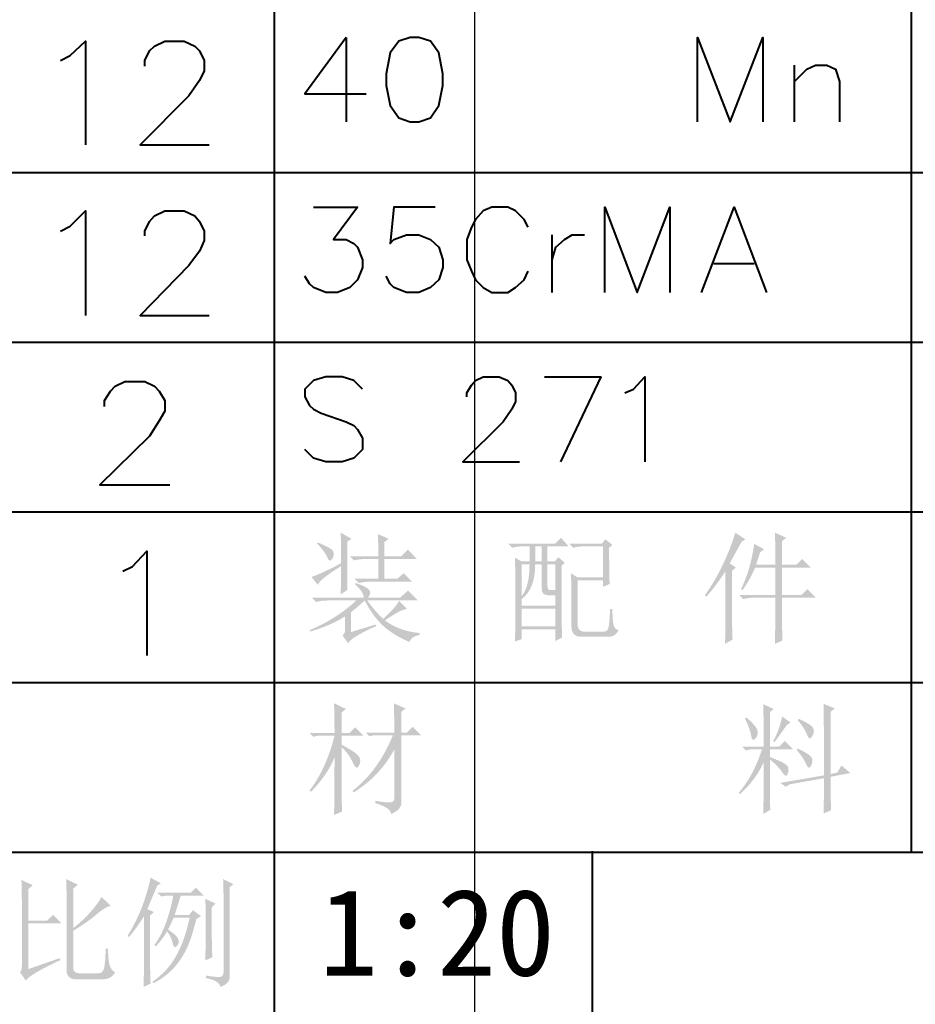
# Model space of a CAD drawing. Header units: millimetres. Extents: x 0 to 841, y 0 to 1189.
# Drawn here: x 736.78 to 776.36, y 43.46 to 86.96 of the extents above; entities that cross this region are included whole.
import ezdxf

# ---------------------------------------------------------------- set-up
doc = ezdxf.new("R2010")
doc.units = ezdxf.units.MM
doc.layers.add('C00-00-00', color=7, linetype='Continuous')
doc.layers.add('CBF-BF-BF', color=7, linetype='Continuous', true_color=0xbfbfbf)

msp = doc.modelspace()

# ---------------------------------------------------------------- hatches: boundary and pattern name
at = {"layer": 'C00-00-00'}
h = msp.add_hatch(color=256, dxfattribs=at)
edge = h.paths.add_edge_path(flags=0)
edge.add_spline(control_points=[(749.966963, 63.860411), (750.341238, 63.707724), (750.559519, 63.586457), (750.622358, 63.496058), (750.684645, 63.405658), (750.677479, 63.291557), (750.601411, 63.152651), (750.525344, 63.013744), (750.452583, 63.028076), (750.38313, 63.194543), (750.313677, 63.36101), (750.16099, 63.568818), (749.925621, 63.818519), (749.925621, 63.818519), (749.966963, 63.860411), (749.966963, 63.860411)], knot_values=[0, 0, 0, 0, 1, 1, 1, 2, 2, 2, 3, 3, 3, 4, 4, 4, 5, 5, 5, 5], degree=3, periodic=1)
edge = h.paths.add_edge_path(flags=0)
edge.add_spline(control_points=[(751.257358, 63.901752), (751.257358, 63.901752), (751.257358, 61.758627), (751.257358, 61.758627), (751.257358, 61.758627), (750.965765, 61.571214), (750.965765, 61.571214), (750.979545, 61.917928), (750.986711, 62.334096), (750.986711, 62.819717), (750.695118, 62.639469), (750.455891, 62.476309), (750.268477, 62.330789), (750.081064, 62.185268), (749.980743, 62.070615), (749.966963, 61.987381), (749.966963, 61.987381), (749.675921, 62.341262), (749.675921, 62.341262), (749.91129, 62.410715), (750.348404, 62.611908), (750.986711, 62.944842), (750.986711, 63.652052), (750.979545, 64.102946), (750.965765, 64.297525), (750.965765, 64.297525), (751.444219, 64.026878), (751.444219, 64.026878), (751.444219, 64.026878), (751.257358, 63.901752), (751.257358, 63.901752)], knot_values=[0, 0, 0, 0, 1, 1, 1, 2, 2, 2, 3, 3, 3, 4, 4, 4, 5, 5, 5, 6, 6, 6, 7, 7, 7, 8, 8, 8, 9, 9, 9, 10, 10, 10, 10], degree=3, periodic=1)
edge = h.paths.add_edge_path(flags=0)
edge.add_spline(control_points=[(751.360986, 63.25683), (751.360986, 63.25683), (752.630435, 63.25683), (752.630435, 63.25683), (752.630435, 63.728671), (752.623269, 64.054439), (752.609489, 64.234686), (752.609489, 64.234686), (753.088495, 64.026878), (753.088495, 64.026878), (753.088495, 64.026878), (752.901081, 63.881357), (752.901081, 63.881357), (752.901081, 63.881357), (752.901081, 63.25683), (752.901081, 63.25683), (752.901081, 63.25683), (753.650183, 63.25683), (753.650183, 63.25683), (753.650183, 63.25683), (753.941225, 63.548423), (753.941225, 63.548423), (753.941225, 63.548423), (754.336997, 63.132256), (754.336997, 63.132256), (754.336997, 63.132256), (752.901081, 63.132256), (752.901081, 63.132256), (752.901081, 63.132256), (752.901081, 62.258028), (752.901081, 62.258028), (752.901081, 62.258028), (753.46277, 62.258028), (753.46277, 62.258028), (753.46277, 62.258028), (753.754363, 62.507729), (753.754363, 62.507729), (753.754363, 62.507729), (754.128638, 62.133454), (754.128638, 62.133454), (754.128638, 62.133454), (752.276555, 62.133454), (752.276555, 62.133454), (752.096307, 62.133454), (751.92984, 62.112507), (751.777154, 62.070615), (751.777154, 62.070615), (751.590292, 62.258028), (751.590292, 62.258028), (751.590292, 62.258028), (752.630435, 62.258028), (752.630435, 62.258028), (752.630435, 62.258028), (752.630435, 63.132256), (752.630435, 63.132256), (752.630435, 63.132256), (752.0478, 63.132256), (752.0478, 63.132256), (751.867002, 63.132256), (751.700535, 63.111309), (751.548399, 63.069417), (751.548399, 63.069417), (751.360986, 63.25683), (751.360986, 63.25683)], knot_values=[0, 0, 0, 0, 1, 1, 1, 2, 2, 2, 3, 3, 3, 4, 4, 4, 5, 5, 5, 6, 6, 6, 7, 7, 7, 8, 8, 8, 9, 9, 9, 10, 10, 10, 11, 11, 11, 12, 12, 12, 13, 13, 13, 14, 14, 14, 15, 15, 15, 16, 16, 16, 17, 17, 17, 18, 18, 18, 19, 19, 19, 20, 20, 20, 21, 21, 21, 21], degree=3, periodic=1)
edge = h.paths.add_edge_path(flags=0)
edge.add_spline(control_points=[(751.985513, 61.425693), (751.985513, 61.59216), (751.853772, 61.793354), (751.590292, 62.029274), (751.590292, 62.029274), (751.631633, 62.070615), (751.631633, 62.070615), (751.964567, 61.95927), (752.16576, 61.855641), (752.235213, 61.758627), (752.304667, 61.661613), (752.28372, 61.550268), (752.172926, 61.425693), (752.172926, 61.425693), (753.587896, 61.425693), (753.587896, 61.425693), (753.587896, 61.425693), (753.941225, 61.737681), (753.941225, 61.737681), (753.941225, 61.737681), (754.378338, 61.301118), (754.378338, 61.301118), (754.378338, 61.301118), (752.15198, 61.301118), (752.15198, 61.301118), (752.304115, 61.065198), (752.533421, 60.794552), (752.838794, 60.489178), (753.184957, 60.794552), (753.420877, 61.058033), (753.546003, 61.280172), (753.546003, 61.280172), (753.899884, 60.926292), (753.899884, 60.926292), (753.788538, 60.91196), (753.667271, 60.870619), (753.53553, 60.801166), (753.40379, 60.731713), (753.199289, 60.607138), (752.922028, 60.426891), (753.088495, 60.287985), (753.306776, 60.166717), (753.577423, 60.062538), (753.847518, 59.958358), (754.142418, 59.892763), (754.461572, 59.865203), (754.461572, 59.865203), (754.461572, 59.781969), (754.461572, 59.781969), (754.225652, 59.740077), (754.072965, 59.635897), (754.004063, 59.46943), (753.601676, 59.635897), (753.243937, 59.847564), (752.93195, 60.103879), (752.619962, 60.360745), (752.317896, 60.759825), (752.026854, 61.301118), (751.832826, 61.12032), (751.631633, 60.947238), (751.423825, 60.780771), (751.423825, 60.780771), (751.423825, 59.906544), (751.423825, 59.906544), (751.423825, 59.906544), (752.50586, 60.239478), (752.50586, 60.239478), (752.50586, 60.239478), (752.547201, 60.177191), (752.547201, 60.177191), (751.7981, 59.844256), (751.381932, 59.587941), (751.298699, 59.407143), (751.298699, 59.407143), (751.048998, 59.761023), (751.048998, 59.761023), (751.132232, 59.830476), (751.166958, 59.907095), (751.153178, 59.989777), (751.153178, 59.989777), (751.153178, 60.593358), (751.153178, 60.593358), (750.708898, 60.315546), (750.195717, 60.093957), (749.613082, 59.92749), (749.613082, 59.92749), (749.592687, 59.989777), (749.592687, 59.989777), (750.410691, 60.336492), (751.097505, 60.773605), (751.652579, 61.301118), (751.652579, 61.301118), (750.38313, 61.301118), (750.38313, 61.301118), (750.202331, 61.301118), (750.035864, 61.280172), (749.883729, 61.23828), (749.883729, 61.23828), (749.696316, 61.425693), (749.696316, 61.425693), (749.696316, 61.425693), (751.985513, 61.425693), (751.985513, 61.425693)], knot_values=[0, 0, 0, 0, 1, 1, 1, 2, 2, 2, 3, 3, 3, 4, 4, 4, 5, 5, 5, 6, 6, 6, 7, 7, 7, 8, 8, 8, 9, 9, 9, 10, 10, 10, 11, 11, 11, 12, 12, 12, 13, 13, 13, 14, 14, 14, 15, 15, 15, 16, 16, 16, 17, 17, 17, 18, 18, 18, 19, 19, 19, 20, 20, 20, 21, 21, 21, 22, 22, 22, 23, 23, 23, 24, 24, 24, 25, 25, 25, 26, 26, 26, 27, 27, 27, 28, 28, 28, 29, 29, 29, 30, 30, 30, 31, 31, 31, 32, 32, 32, 33, 33, 33, 34, 34, 34, 34], degree=3, periodic=1)
h = msp.add_hatch(color=256, dxfattribs=at)
edge = h.paths.add_edge_path(flags=0)
edge.add_spline(control_points=[(762.830113, 63.631657), (762.830113, 62.910116), (762.836727, 62.375988), (762.851059, 62.029274), (762.851059, 62.029274), (762.559466, 61.904148), (762.559466, 61.904148), (762.559466, 61.904148), (762.559466, 62.195741), (762.559466, 62.195741), (762.559466, 62.195741), (761.436089, 62.195741), (761.436089, 62.195741), (761.436089, 62.195741), (761.436089, 60.28137), (761.436089, 60.28137), (761.436089, 60.031118), (761.546883, 59.91371), (761.769023, 59.92749), (761.769023, 59.92749), (762.601358, 59.92749), (762.601358, 59.92749), (762.712152, 59.92749), (762.781606, 59.996392), (762.809166, 60.135298), (762.836727, 60.274204), (762.857673, 60.537685), (762.871454, 60.926292), (762.871454, 60.926292), (762.975633, 60.926292), (762.975633, 60.926292), (762.975633, 60.634699), (762.989414, 60.412559), (763.016975, 60.260424), (763.044535, 60.107737), (763.121154, 60.017338), (763.24628, 59.989777), (763.149266, 59.781969), (762.989414, 59.684955), (762.767825, 59.698736), (762.767825, 59.698736), (761.68579, 59.698736), (761.68579, 59.698736), (761.324744, 59.671175), (761.151111, 59.837642), (761.165442, 60.198137), (761.165442, 61.418527), (761.158277, 62.188575), (761.144496, 62.507729), (761.144496, 62.507729), (761.436089, 62.320316), (761.436089, 62.320316), (761.436089, 62.320316), (762.559466, 62.320316), (762.559466, 62.320316), (762.559466, 62.320316), (762.559466, 63.693944), (762.559466, 63.693944), (762.559466, 63.693944), (761.748077, 63.693944), (761.748077, 63.693944), (761.567278, 63.693944), (761.400811, 63.672998), (761.248676, 63.631657), (761.248676, 63.631657), (761.061263, 63.818519), (761.061263, 63.818519), (761.061263, 63.818519), (762.518125, 63.818519), (762.518125, 63.818519), (762.518125, 63.818519), (762.663646, 64.005932), (762.663646, 64.005932), (762.663646, 64.005932), (762.975633, 63.756231), (762.975633, 63.756231), (762.975633, 63.756231), (762.830113, 63.631657), (762.830113, 63.631657)], knot_values=[0, 0, 0, 0, 1, 1, 1, 2, 2, 2, 3, 3, 3, 4, 4, 4, 5, 5, 5, 6, 6, 6, 7, 7, 7, 8, 8, 8, 9, 9, 9, 10, 10, 10, 11, 11, 11, 12, 12, 12, 13, 13, 13, 14, 14, 14, 15, 15, 15, 16, 16, 16, 17, 17, 17, 18, 18, 18, 19, 19, 19, 20, 20, 20, 21, 21, 21, 22, 22, 22, 23, 23, 23, 24, 24, 24, 25, 25, 25, 26, 26, 26, 26], degree=3, periodic=1)
edge = h.paths.add_edge_path(flags=0)
edge.add_spline(control_points=[(760.728329, 62.840663), (760.728329, 61.148432), (760.734943, 60.086791), (760.749275, 59.656843), (760.749275, 59.656843), (760.457682, 59.511322), (760.457682, 59.511322), (760.457682, 59.511322), (760.457682, 60.03167), (760.457682, 60.03167), (760.457682, 60.03167), (758.959479, 60.03167), (758.959479, 60.03167), (758.959479, 60.03167), (758.959479, 59.594556), (758.959479, 59.594556), (758.959479, 59.594556), (758.668437, 59.490376), (758.668437, 59.490376), (758.682218, 59.920875), (758.689383, 60.531071), (758.689383, 61.321513), (758.689383, 62.111956), (758.682218, 62.736483), (758.668437, 63.194543), (758.668437, 63.194543), (758.959479, 63.028076), (758.959479, 63.028076), (758.959479, 63.028076), (759.313359, 63.028076), (759.313359, 63.028076), (759.313359, 63.028076), (759.313359, 63.693944), (759.313359, 63.693944), (759.313359, 63.693944), (759.042712, 63.693944), (759.042712, 63.693944), (758.862465, 63.693944), (758.695998, 63.672998), (758.543311, 63.631657), (758.543311, 63.631657), (758.356449, 63.818519), (758.356449, 63.818519), (758.356449, 63.818519), (760.457682, 63.818519), (760.457682, 63.818519), (760.457682, 63.818519), (760.707383, 64.068219), (760.707383, 64.068219), (760.707383, 64.068219), (761.040317, 63.693944), (761.040317, 63.693944), (761.040317, 63.693944), (760.104353, 63.693944), (760.104353, 63.693944), (760.104353, 63.693944), (760.104353, 63.028076), (760.104353, 63.028076), (760.104353, 63.028076), (760.437287, 63.028076), (760.437287, 63.028076), (760.437287, 63.028076), (760.582808, 63.215489), (760.582808, 63.215489), (760.582808, 63.215489), (760.87385, 62.965789), (760.87385, 62.965789), (760.87385, 62.965789), (760.728329, 62.840663), (760.728329, 62.840663)], knot_values=[0, 0, 0, 0, 1, 1, 1, 2, 2, 2, 3, 3, 3, 4, 4, 4, 5, 5, 5, 6, 6, 6, 7, 7, 7, 8, 8, 8, 9, 9, 9, 10, 10, 10, 11, 11, 11, 12, 12, 12, 13, 13, 13, 14, 14, 14, 15, 15, 15, 16, 16, 16, 17, 17, 17, 18, 18, 18, 19, 19, 19, 20, 20, 20, 21, 21, 21, 22, 22, 22, 23, 23, 23, 23], degree=3, periodic=1)
edge = h.paths.add_edge_path(flags=0)
edge.add_spline(control_points=[(759.56306, 63.693944), (759.56306, 63.693944), (759.56306, 63.028076), (759.56306, 63.028076), (759.56306, 63.028076), (759.854652, 63.028076), (759.854652, 63.028076), (759.854652, 63.028076), (759.854652, 63.693944), (759.854652, 63.693944), (759.854652, 63.693944), (759.56306, 63.693944), (759.56306, 63.693944)], knot_values=[0, 0, 0, 0, 1, 1, 1, 2, 2, 2, 3, 3, 3, 4, 4, 4, 4], degree=3, periodic=1)
edge = h.paths.add_edge_path(flags=0)
edge.add_spline(control_points=[(760.104353, 62.90295), (760.104353, 62.90295), (760.104353, 61.94604), (760.104353, 61.94604), (760.104353, 61.820914), (760.15286, 61.758627), (760.249874, 61.758627), (760.249874, 61.758627), (760.457682, 61.758627), (760.457682, 61.758627), (760.457682, 61.758627), (760.457682, 62.90295), (760.457682, 62.90295), (760.457682, 62.90295), (760.104353, 62.90295), (760.104353, 62.90295)], knot_values=[0, 0, 0, 0, 1, 1, 1, 2, 2, 2, 3, 3, 3, 4, 4, 4, 5, 5, 5, 5], degree=3, periodic=1)
edge = h.paths.add_edge_path(flags=0)
edge.add_spline(control_points=[(759.56306, 62.90295), (759.56306, 62.167629), (759.361866, 61.654447), (758.959479, 61.363406), (758.959479, 61.363406), (758.959479, 61.071813), (758.959479, 61.071813), (758.959479, 61.071813), (760.457682, 61.071813), (760.457682, 61.071813), (760.457682, 61.071813), (760.457682, 61.529873), (760.457682, 61.529873), (760.457682, 61.529873), (760.16664, 61.529873), (760.16664, 61.529873), (759.944501, 61.529873), (759.840321, 61.633501), (759.854652, 61.841861), (759.854652, 61.841861), (759.854652, 62.90295), (759.854652, 62.90295), (759.854652, 62.90295), (759.56306, 62.90295), (759.56306, 62.90295)], knot_values=[0, 0, 0, 0, 1, 1, 1, 2, 2, 2, 3, 3, 3, 4, 4, 4, 5, 5, 5, 6, 6, 6, 7, 7, 7, 8, 8, 8, 8], degree=3, periodic=1)
edge = h.paths.add_edge_path(flags=0)
edge.add_spline(control_points=[(758.959479, 62.90295), (758.959479, 62.90295), (758.959479, 61.48798), (758.959479, 61.48798), (759.195399, 61.765242), (759.313359, 62.237082), (759.313359, 62.90295), (759.313359, 62.90295), (758.959479, 62.90295), (758.959479, 62.90295)], knot_values=[0, 0, 0, 0, 1, 1, 1, 2, 2, 2, 3, 3, 3, 3], degree=3, periodic=1)
edge = h.paths.add_edge_path(flags=0)
edge.add_spline(control_points=[(758.959479, 60.947238), (758.959479, 60.947238), (758.959479, 60.156244), (758.959479, 60.156244), (758.959479, 60.156244), (760.457682, 60.156244), (760.457682, 60.156244), (760.457682, 60.156244), (760.457682, 60.947238), (760.457682, 60.947238), (760.457682, 60.947238), (758.959479, 60.947238), (758.959479, 60.947238)], knot_values=[0, 0, 0, 0, 1, 1, 1, 2, 2, 2, 3, 3, 3, 4, 4, 4, 4], degree=3, periodic=1)
h = msp.add_hatch(color=256, dxfattribs=at)
edge = h.paths.add_edge_path(flags=0)
edge.add_spline(control_points=[(770.177574, 62.882555), (770.177574, 63.409517), (770.170408, 63.880806), (770.157179, 64.297525), (770.157179, 64.297525), (770.65658, 64.068219), (770.65658, 64.068219), (770.65658, 64.068219), (770.469167, 63.922698), (770.469167, 63.922698), (770.469167, 63.922698), (770.469167, 62.882555), (770.469167, 62.882555), (770.469167, 62.882555), (771.114089, 62.882555), (771.114089, 62.882555), (771.114089, 62.882555), (771.363789, 63.132256), (771.363789, 63.132256), (771.363789, 63.132256), (771.738616, 62.757429), (771.738616, 62.757429), (771.738616, 62.757429), (770.469167, 62.757429), (770.469167, 62.757429), (770.469167, 62.757429), (770.469167, 61.550819), (770.469167, 61.550819), (770.469167, 61.550819), (771.342843, 61.550819), (771.342843, 61.550819), (771.342843, 61.550819), (771.592544, 61.80052), (771.592544, 61.80052), (771.592544, 61.80052), (771.96737, 61.425693), (771.96737, 61.425693), (771.96737, 61.425693), (770.469167, 61.425693), (770.469167, 61.425693), (770.469167, 60.371218), (770.475782, 59.740628), (770.490113, 59.532269), (770.490113, 59.532269), (770.157179, 59.386197), (770.157179, 59.386197), (770.170408, 60.065845), (770.177574, 60.745493), (770.177574, 61.425693), (770.177574, 61.425693), (769.262006, 61.425693), (769.262006, 61.425693), (769.081758, 61.425693), (768.915291, 61.404747), (768.762604, 61.363406), (768.762604, 61.363406), (768.575743, 61.550819), (768.575743, 61.550819), (768.575743, 61.550819), (770.177574, 61.550819), (770.177574, 61.550819), (770.177574, 61.550819), (770.177574, 62.757429), (770.177574, 62.757429), (770.177574, 62.757429), (769.282952, 62.757429), (769.282952, 62.757429), (769.116485, 62.368822), (768.929071, 62.035888), (768.721263, 61.758627), (768.721263, 61.758627), (768.658976, 61.80052), (768.658976, 61.80052), (768.811111, 62.119122), (768.932379, 62.438276), (769.022778, 62.757429), (769.113177, 63.076032), (769.185938, 63.423297), (769.241611, 63.798124), (769.241611, 63.798124), (769.678173, 63.568818), (769.678173, 63.568818), (769.678173, 63.568818), (769.511706, 63.444243), (769.511706, 63.444243), (769.456033, 63.291557), (769.393746, 63.104144), (769.324844, 62.882555), (769.324844, 62.882555), (770.177574, 62.882555), (770.177574, 62.882555)], knot_values=[0, 0, 0, 0, 1, 1, 1, 2, 2, 2, 3, 3, 3, 4, 4, 4, 5, 5, 5, 6, 6, 6, 7, 7, 7, 8, 8, 8, 9, 9, 9, 10, 10, 10, 11, 11, 11, 12, 12, 12, 13, 13, 13, 14, 14, 14, 15, 15, 15, 16, 16, 16, 17, 17, 17, 18, 18, 18, 19, 19, 19, 20, 20, 20, 21, 21, 21, 22, 22, 22, 23, 23, 23, 24, 24, 24, 25, 25, 25, 26, 26, 26, 27, 27, 27, 28, 28, 28, 29, 29, 29, 30, 30, 30, 30], degree=3, periodic=1)
edge = h.paths.add_edge_path(flags=0)
edge.add_spline(control_points=[(767.951216, 59.386197), (767.964996, 59.816696), (767.972162, 60.14963), (767.972162, 60.38555), (767.972162, 60.38555), (767.972162, 62.590962), (767.972162, 62.590962), (767.611116, 62.049669), (767.326689, 61.675394), (767.118881, 61.467585), (767.118881, 61.467585), (767.056593, 61.529873), (767.056593, 61.529873), (767.167387, 61.682008), (767.295821, 61.876587), (767.441341, 62.112507), (767.586862, 62.348428), (767.750022, 62.660415), (767.930269, 63.049022), (768.110517, 63.437078), (768.270369, 63.853245), (768.409275, 64.297525), (768.409275, 64.297525), (768.845838, 64.005932), (768.845838, 64.005932), (768.845838, 64.005932), (768.679371, 63.881357), (768.679371, 63.881357), (768.41589, 63.409517), (768.242257, 63.096978), (768.159575, 62.944842), (768.159575, 62.944842), (768.42967, 62.757429), (768.42967, 62.757429), (768.42967, 62.757429), (768.263203, 62.611908), (768.263203, 62.611908), (768.263203, 62.611908), (768.263203, 60.447837), (768.263203, 60.447837), (768.263203, 60.197585), (768.269818, 59.906544), (768.28415, 59.57361), (768.28415, 59.57361), (767.951216, 59.386197), (767.951216, 59.386197)], knot_values=[0, 0, 0, 0, 1, 1, 1, 2, 2, 2, 3, 3, 3, 4, 4, 4, 5, 5, 5, 6, 6, 6, 7, 7, 7, 8, 8, 8, 9, 9, 9, 10, 10, 10, 11, 11, 11, 12, 12, 12, 13, 13, 13, 14, 14, 14, 15, 15, 15, 15], degree=3, periodic=1)
h = msp.add_hatch(color=256, dxfattribs=at)
edge = h.paths.add_edge_path(flags=0)
edge.add_spline(control_points=[(752.50586, 52.452835), (752.824463, 52.397163), (753.043295, 52.37346), (753.161255, 52.380075), (753.279215, 52.387241), (753.338195, 52.452835), (753.338195, 52.577961), (753.338195, 52.577961), (753.338195, 54.721086), (753.338195, 54.721086), (752.907696, 53.930092), (752.311281, 53.298951), (751.548399, 52.827662), (751.548399, 52.827662), (751.486112, 52.889949), (751.486112, 52.889949), (752.234662, 53.458803), (752.831077, 54.277358), (753.275357, 55.345613), (753.275357, 55.345613), (752.422627, 55.345613), (752.422627, 55.345613), (752.422627, 55.345613), (752.235213, 55.303721), (752.235213, 55.303721), (752.235213, 55.303721), (752.068746, 55.470188), (752.068746, 55.470188), (752.068746, 55.470188), (753.338195, 55.470188), (753.338195, 55.470188), (753.338195, 55.913916), (753.331029, 56.343864), (753.317249, 56.760583), (753.317249, 56.760583), (753.837596, 56.531277), (753.837596, 56.531277), (753.837596, 56.531277), (753.650183, 56.385756), (753.650183, 56.385756), (753.650183, 56.385756), (753.650183, 55.470188), (753.650183, 55.470188), (753.650183, 55.470188), (753.899884, 55.470188), (753.899884, 55.470188), (753.899884, 55.470188), (754.149584, 55.719888), (754.149584, 55.719888), (754.149584, 55.719888), (754.523859, 55.345613), (754.523859, 55.345613), (754.523859, 55.345613), (753.650183, 55.345613), (753.650183, 55.345613), (753.650183, 55.345613), (753.650183, 52.369602), (753.650183, 52.369602), (753.650183, 52.161794), (753.497496, 51.995327), (753.192123, 51.870201), (753.192123, 52.050999), (752.963369, 52.210301), (752.50586, 52.348656), (752.50586, 52.348656), (752.50586, 52.452835), (752.50586, 52.452835)], knot_values=[0, 0, 0, 0, 1, 1, 1, 2, 2, 2, 3, 3, 3, 4, 4, 4, 5, 5, 5, 6, 6, 6, 7, 7, 7, 8, 8, 8, 9, 9, 9, 10, 10, 10, 11, 11, 11, 12, 12, 12, 13, 13, 13, 14, 14, 14, 15, 15, 15, 16, 16, 16, 17, 17, 17, 18, 18, 18, 19, 19, 19, 20, 20, 20, 21, 21, 21, 22, 22, 22, 22], degree=3, periodic=1)
edge = h.paths.add_edge_path(flags=0)
edge.add_spline(control_points=[(751.007657, 54.825266), (751.007657, 53.201937), (751.014272, 52.252193), (751.028052, 51.97438), (751.028052, 51.97438), (750.674723, 51.82886), (750.674723, 51.82886), (750.687952, 52.480396), (750.695118, 53.326512), (750.695118, 54.367206), (750.486759, 53.854025), (750.140044, 53.348009), (749.654975, 52.848608), (749.654975, 52.848608), (749.592687, 52.910895), (749.592687, 52.910895), (750.077757, 53.534871), (750.445417, 54.339645), (750.695118, 55.324667), (750.695118, 55.324667), (749.946016, 55.324667), (749.946016, 55.324667), (749.946016, 55.324667), (749.759154, 55.282775), (749.759154, 55.282775), (749.759154, 55.282775), (749.592687, 55.449242), (749.592687, 55.449242), (749.592687, 55.449242), (750.695118, 55.449242), (750.695118, 55.449242), (750.695118, 55.90675), (750.687952, 56.343864), (750.674723, 56.760583), (750.674723, 56.760583), (751.194519, 56.510882), (751.194519, 56.510882), (751.194519, 56.510882), (751.007657, 56.344415), (751.007657, 56.344415), (751.007657, 56.344415), (751.007657, 55.449242), (751.007657, 55.449242), (751.007657, 55.449242), (751.360986, 55.449242), (751.360986, 55.449242), (751.360986, 55.449242), (751.610687, 55.698942), (751.610687, 55.698942), (751.610687, 55.698942), (751.985513, 55.324667), (751.985513, 55.324667), (751.985513, 55.324667), (751.007657, 55.324667), (751.007657, 55.324667), (751.007657, 55.324667), (751.007657, 54.929446), (751.007657, 54.929446), (751.35382, 54.748647), (751.58974, 54.599819), (751.714866, 54.481859), (751.839441, 54.363899), (751.863694, 54.214519), (751.787627, 54.034272), (751.711559, 53.854025), (751.617852, 53.888751), (751.507058, 54.138452), (751.395713, 54.388152), (751.229246, 54.616907), (751.007657, 54.825266), (751.007657, 54.825266), (751.007657, 54.825266), (751.007657, 54.825266)], knot_values=[0, 0, 0, 0, 1, 1, 1, 2, 2, 2, 3, 3, 3, 4, 4, 4, 5, 5, 5, 6, 6, 6, 7, 7, 7, 8, 8, 8, 9, 9, 9, 10, 10, 10, 11, 11, 11, 12, 12, 12, 13, 13, 13, 14, 14, 14, 15, 15, 15, 16, 16, 16, 17, 17, 17, 18, 18, 18, 19, 19, 19, 20, 20, 20, 21, 21, 21, 22, 22, 22, 23, 23, 23, 24, 24, 24, 24], degree=3, periodic=1)
h = msp.add_hatch(color=256, dxfattribs=at)
edge = h.paths.add_edge_path(flags=0)
edge.add_spline(control_points=[(769.933469, 52.577961), (769.933469, 52.439055), (769.940083, 52.265973), (769.954415, 52.057614), (769.954415, 52.057614), (769.642427, 51.870201), (769.642427, 51.870201), (769.655656, 52.522288), (769.662822, 53.28517), (769.662822, 54.159398), (769.413121, 53.618104), (769.059241, 53.146815), (768.601733, 52.744428), (768.601733, 52.744428), (768.560391, 52.806716), (768.560391, 52.806716), (769.00412, 53.333677), (769.343668, 53.971985), (769.579588, 54.721086), (769.579588, 54.721086), (769.059792, 54.721086), (769.059792, 54.721086), (769.059792, 54.721086), (768.872379, 54.679745), (768.872379, 54.679745), (768.872379, 54.679745), (768.705912, 54.846212), (768.705912, 54.846212), (768.705912, 54.846212), (769.662822, 54.846212), (769.662822, 54.846212), (769.662822, 55.470188), (769.655656, 56.094163), (769.642427, 56.71869), (769.642427, 56.71869), (770.099936, 56.510882), (770.099936, 56.510882), (770.099936, 56.510882), (769.933469, 56.36481), (769.933469, 56.36481), (769.933469, 56.36481), (769.933469, 54.846212), (769.933469, 54.846212), (769.933469, 54.846212), (770.349636, 54.846212), (770.349636, 54.846212), (770.349636, 54.846212), (770.599337, 55.095913), (770.599337, 55.095913), (770.599337, 55.095913), (770.974163, 54.721086), (770.974163, 54.721086), (770.974163, 54.721086), (769.933469, 54.721086), (769.933469, 54.721086), (769.933469, 54.721086), (769.933469, 54.388152), (769.933469, 54.388152), (770.321524, 54.235466), (770.56461, 54.120813), (770.661624, 54.044745), (770.758638, 53.968677), (770.782891, 53.84741), (770.734384, 53.680943), (770.685877, 53.514476), (770.609259, 53.514476), (770.50563, 53.680943), (770.40145, 53.84741), (770.21073, 54.048052), (769.933469, 54.283972), (769.933469, 54.283972), (769.933469, 52.577961), (769.933469, 52.577961)], knot_values=[0, 0, 0, 0, 1, 1, 1, 2, 2, 2, 3, 3, 3, 4, 4, 4, 5, 5, 5, 6, 6, 6, 7, 7, 7, 8, 8, 8, 9, 9, 9, 10, 10, 10, 11, 11, 11, 12, 12, 12, 13, 13, 13, 14, 14, 14, 15, 15, 15, 16, 16, 16, 17, 17, 17, 18, 18, 18, 19, 19, 19, 20, 20, 20, 21, 21, 21, 22, 22, 22, 23, 23, 23, 24, 24, 24, 24], degree=3, periodic=1)
edge = h.paths.add_edge_path(flags=0)
edge.add_spline(control_points=[(768.893325, 56.136056), (769.156806, 55.913916), (769.316108, 55.733669), (769.37178, 55.594762), (769.426902, 55.455856), (769.402648, 55.327974), (769.29902, 55.210014), (769.19484, 55.092054), (769.128694, 55.133395), (769.101134, 55.334589), (769.073573, 55.535782), (768.983173, 55.789341), (768.830487, 56.094715), (768.830487, 56.094715), (768.893325, 56.136056), (768.893325, 56.136056)], knot_values=[0, 0, 0, 0, 1, 1, 1, 2, 2, 2, 3, 3, 3, 4, 4, 4, 5, 5, 5, 5], degree=3, periodic=1)
edge = h.paths.add_edge_path(flags=0)
edge.add_spline(control_points=[(771.202917, 56.073768), (771.493959, 55.948643), (771.691845, 55.83399), (771.796025, 55.730361), (771.899654, 55.626182), (771.906819, 55.491134), (771.81642, 55.324667), (771.726021, 55.1582), (771.646646, 55.17198), (771.577193, 55.366008), (771.507739, 55.560036), (771.369384, 55.775561), (771.161025, 56.011481), (771.161025, 56.011481), (771.202917, 56.073768), (771.202917, 56.073768)], knot_values=[0, 0, 0, 0, 1, 1, 1, 2, 2, 2, 3, 3, 3, 4, 4, 4, 5, 5, 5, 5], degree=3, periodic=1)
edge = h.paths.add_edge_path(flags=0)
edge.add_spline(control_points=[(771.161025, 54.762979), (771.396945, 54.651633), (771.577193, 54.547453), (771.702318, 54.450439), (771.826893, 54.353426), (771.851147, 54.217827), (771.775079, 54.044745), (771.69846, 53.871112), (771.621841, 53.87442), (771.545773, 54.055218), (771.469706, 54.235466), (771.327492, 54.450439), (771.119684, 54.70014), (771.119684, 54.70014), (771.161025, 54.762979), (771.161025, 54.762979)], knot_values=[0, 0, 0, 0, 1, 1, 1, 2, 2, 2, 3, 3, 3, 4, 4, 4, 5, 5, 5, 5], degree=3, periodic=1)
edge = h.paths.add_edge_path(flags=0)
edge.add_spline(control_points=[(772.326294, 53.576763), (772.326294, 54.797154), (772.319128, 55.851629), (772.305899, 56.739637), (772.305899, 56.739637), (772.8053, 56.531277), (772.8053, 56.531277), (772.8053, 56.531277), (772.617887, 56.385756), (772.617887, 56.385756), (772.617887, 56.385756), (772.617887, 53.639051), (772.617887, 53.639051), (772.617887, 53.639051), (772.908929, 53.701338), (772.908929, 53.701338), (772.908929, 53.701338), (773.096342, 54.013877), (773.096342, 54.013877), (773.096342, 54.013877), (773.491563, 53.680943), (773.491563, 53.680943), (773.491563, 53.680943), (772.617887, 53.514476), (772.617887, 53.514476), (772.617887, 52.861837), (772.624502, 52.369602), (772.638833, 52.036668), (772.638833, 52.036668), (772.305899, 51.891147), (772.305899, 51.891147), (772.319128, 52.431889), (772.326294, 52.952236), (772.326294, 53.451637), (772.326294, 53.451637), (770.807696, 53.181542), (770.807696, 53.181542), (770.807696, 53.181542), (770.641229, 53.077362), (770.641229, 53.077362), (770.641229, 53.077362), (770.391529, 53.243829), (770.391529, 53.243829), (770.391529, 53.243829), (772.326294, 53.576763), (772.326294, 53.576763)], knot_values=[0, 0, 0, 0, 1, 1, 1, 2, 2, 2, 3, 3, 3, 4, 4, 4, 5, 5, 5, 6, 6, 6, 7, 7, 7, 8, 8, 8, 9, 9, 9, 10, 10, 10, 11, 11, 11, 12, 12, 12, 13, 13, 13, 14, 14, 14, 15, 15, 15, 15], degree=3, periodic=1)
edge = h.paths.add_edge_path(flags=0)
edge.add_spline(control_points=[(770.849037, 55.907301), (770.849037, 55.907301), (770.68257, 55.803122), (770.68257, 55.803122), (770.501772, 55.539641), (770.321524, 55.28994), (770.141828, 55.05402), (770.141828, 55.05402), (770.078989, 55.095913), (770.078989, 55.095913), (770.259237, 55.400735), (770.390977, 55.761229), (770.474762, 56.177948), (770.474762, 56.177948), (770.849037, 55.907301), (770.849037, 55.907301)], knot_values=[0, 0, 0, 0, 1, 1, 1, 2, 2, 2, 3, 3, 3, 4, 4, 4, 5, 5, 5, 5], degree=3, periodic=1)
h = msp.add_hatch(color=256, dxfattribs=at)
edge = h.paths.add_edge_path(flags=0)
edge.add_spline(control_points=[(736.880883, 47.560863), (736.880883, 48.184839), (736.873718, 48.649513), (736.859937, 48.954887), (736.859937, 48.954887), (737.359338, 48.726132), (737.359338, 48.726132), (737.359338, 48.726132), (737.171925, 48.559665), (737.171925, 48.559665), (737.171925, 48.559665), (737.171925, 47.165642), (737.171925, 47.165642), (737.171925, 47.165642), (738.00426, 47.165642), (738.00426, 47.165642), (738.00426, 47.165642), (738.253961, 47.415342), (738.253961, 47.415342), (738.253961, 47.415342), (738.628787, 47.040516), (738.628787, 47.040516), (738.628787, 47.040516), (737.171925, 47.040516), (737.171925, 47.040516), (737.171925, 47.040516), (737.171925, 45.022517), (737.171925, 45.022517), (737.171925, 45.022517), (738.545554, 45.500972), (738.545554, 45.500972), (738.545554, 45.500972), (738.586895, 45.417738), (738.586895, 45.417738), (737.76834, 45.042912), (737.255159, 44.744704), (737.04735, 44.522565), (737.04735, 44.522565), (736.79765, 44.876445), (736.79765, 44.876445), (736.852771, 44.931566), (736.880883, 45.029131), (736.880883, 45.168038), (736.880883, 45.168038), (736.880883, 47.560863), (736.880883, 47.560863)], knot_values=[0, 0, 0, 0, 1, 1, 1, 2, 2, 2, 3, 3, 3, 4, 4, 4, 5, 5, 5, 6, 6, 6, 7, 7, 7, 8, 8, 8, 9, 9, 9, 10, 10, 10, 11, 11, 11, 12, 12, 12, 13, 13, 13, 14, 14, 14, 15, 15, 15, 15], degree=3, periodic=1)
edge = h.paths.add_edge_path(flags=0)
edge.add_spline(control_points=[(738.857541, 47.914743), (738.857541, 48.33036), (738.850376, 48.691406), (738.836595, 48.996779), (738.836595, 48.996779), (739.356942, 48.747079), (739.356942, 48.747079), (739.356942, 48.747079), (739.148583, 48.580612), (739.148583, 48.580612), (739.148583, 48.580612), (739.148583, 46.832708), (739.148583, 46.832708), (739.439625, 47.054296), (739.699798, 47.297382), (739.929104, 47.560863), (740.157858, 47.824344), (740.313852, 48.039318), (740.397086, 48.205785), (740.397086, 48.205785), (740.813253, 47.810564), (740.813253, 47.810564), (740.646786, 47.783003), (740.43512, 47.657877), (740.178804, 47.436289), (739.921938, 47.214149), (739.578531, 46.971063), (739.148583, 46.707582), (739.148583, 46.707582), (739.148583, 45.084804), (739.148583, 45.084804), (739.148583, 44.918337), (739.238431, 44.835104), (739.41923, 44.835104), (739.41923, 44.835104), (740.272511, 44.835104), (740.272511, 44.835104), (740.383305, 44.835104), (740.459373, 44.897391), (740.501265, 45.021966), (740.542607, 45.14654), (740.570167, 45.445299), (740.584499, 45.917139), (740.584499, 45.917139), (740.688679, 45.917139), (740.688679, 45.917139), (740.688679, 45.584205), (740.712932, 45.341119), (740.761439, 45.188433), (740.809946, 45.035746), (740.889321, 44.931566), (741.000666, 44.876445), (740.931213, 44.765099), (740.851287, 44.685724), (740.761439, 44.637217), (740.67104, 44.58871), (740.549772, 44.564457), (740.397086, 44.564457), (740.397086, 44.564457), (739.31505, 44.564457), (739.31505, 44.564457), (739.009677, 44.564457), (738.857541, 44.696197), (738.857541, 44.959678), (738.857541, 44.959678), (738.857541, 47.914743), (738.857541, 47.914743)], knot_values=[0, 0, 0, 0, 1, 1, 1, 2, 2, 2, 3, 3, 3, 4, 4, 4, 5, 5, 5, 6, 6, 6, 7, 7, 7, 8, 8, 8, 9, 9, 9, 10, 10, 10, 11, 11, 11, 12, 12, 12, 13, 13, 13, 14, 14, 14, 15, 15, 15, 16, 16, 16, 17, 17, 17, 18, 18, 18, 19, 19, 19, 20, 20, 20, 21, 21, 21, 22, 22, 22, 22], degree=3, periodic=1)
h = msp.add_hatch(color=256, dxfattribs=at)
edge = h.paths.add_edge_path(flags=0)
edge.add_spline(control_points=[(744.586763, 47.227929), (744.434076, 46.589622), (744.267609, 46.104552), (744.087362, 45.771618), (743.906563, 45.438684), (743.698755, 45.160872), (743.462835, 44.938732), (743.226915, 44.717144), (742.9706, 44.536896), (742.693338, 44.39799), (742.693338, 44.39799), (742.651446, 44.460277), (742.651446, 44.460277), (742.98438, 44.696197), (743.247861, 44.945898), (743.441889, 45.209379), (743.635916, 45.47286), (743.799076, 45.764453), (743.931368, 46.083606), (744.063108, 46.402209), (744.184376, 46.804596), (744.295721, 47.290217), (744.295721, 47.290217), (743.587961, 47.290217), (743.587961, 47.290217), (743.504727, 47.096189), (743.421494, 46.922556), (743.33826, 46.770421), (743.546068, 46.631514), (743.688282, 46.506388), (743.764901, 46.395594), (743.840968, 46.284249), (743.834354, 46.170147), (743.743955, 46.052187), (743.653555, 45.934227), (743.587961, 45.968954), (743.546068, 46.156367), (743.504176, 46.34378), (743.421494, 46.52072), (743.296919, 46.687187), (743.171793, 46.465047), (743.005326, 46.242908), (742.797518, 46.021319), (742.797518, 46.021319), (742.734679, 46.083606), (742.734679, 46.083606), (742.9706, 46.402209), (743.16132, 46.787508), (743.306841, 47.238402), (743.452362, 47.689296), (743.539454, 48.032704), (743.567015, 48.268624), (743.567015, 48.268624), (743.275973, 48.268624), (743.275973, 48.268624), (743.275973, 48.268624), (743.047218, 48.226731), (743.047218, 48.226731), (743.047218, 48.226731), (742.859805, 48.393198), (742.859805, 48.393198), (742.859805, 48.393198), (744.337062, 48.393198), (744.337062, 48.393198), (744.337062, 48.393198), (744.565817, 48.621953), (744.565817, 48.621953), (744.565817, 48.621953), (744.919697, 48.268624), (744.919697, 48.268624), (744.919697, 48.268624), (743.899949, 48.268624), (743.899949, 48.268624), (743.858056, 48.115386), (743.768208, 47.830959), (743.629853, 47.415342), (743.629853, 47.415342), (744.274775, 47.415342), (744.274775, 47.415342), (744.274775, 47.415342), (744.441242, 47.623151), (744.441242, 47.623151), (744.441242, 47.623151), (744.795122, 47.353055), (744.795122, 47.353055), (744.795122, 47.353055), (744.586763, 47.227929), (744.586763, 47.227929)], knot_values=[0, 0, 0, 0, 1, 1, 1, 2, 2, 2, 3, 3, 3, 4, 4, 4, 5, 5, 5, 6, 6, 6, 7, 7, 7, 8, 8, 8, 9, 9, 9, 10, 10, 10, 11, 11, 11, 12, 12, 12, 13, 13, 13, 14, 14, 14, 15, 15, 15, 16, 16, 16, 17, 17, 17, 18, 18, 18, 19, 19, 19, 20, 20, 20, 21, 21, 21, 22, 22, 22, 23, 23, 23, 24, 24, 24, 25, 25, 25, 26, 26, 26, 27, 27, 27, 28, 28, 28, 29, 29, 29, 29], degree=3, periodic=1)
edge = h.paths.add_edge_path(flags=0)
edge.add_spline(control_points=[(745.273577, 46.395594), (745.273577, 46.256688), (745.280192, 45.972261), (745.294523, 45.542313), (745.294523, 45.542313), (744.981984, 45.396792), (744.981984, 45.396792), (744.995765, 45.854301), (745.00293, 46.159674), (745.00293, 46.312361), (745.00293, 46.312361), (745.00293, 47.47763), (745.00293, 47.47763), (745.00293, 47.71355), (744.995765, 47.928524), (744.981984, 48.122552), (744.981984, 48.122552), (745.440044, 47.914743), (745.440044, 47.914743), (745.440044, 47.914743), (745.273577, 47.748276), (745.273577, 47.748276), (745.273577, 47.748276), (745.273577, 46.395594), (745.273577, 46.395594)], knot_values=[0, 0, 0, 0, 1, 1, 1, 2, 2, 2, 3, 3, 3, 4, 4, 4, 5, 5, 5, 6, 6, 6, 7, 7, 7, 8, 8, 8, 8], degree=3, periodic=1)
edge = h.paths.add_edge_path(flags=0)
edge.add_spline(control_points=[(745.793924, 48.018923), (745.793924, 48.254292), (745.786758, 48.58006), (745.772978, 48.996779), (745.772978, 48.996779), (746.230487, 48.768025), (746.230487, 48.768025), (746.230487, 48.768025), (746.06402, 48.642899), (746.06402, 48.642899), (746.06402, 48.642899), (746.06402, 44.709978), (746.06402, 44.709978), (746.0778, 44.488389), (745.938894, 44.328537), (745.647852, 44.231523), (745.634072, 44.412322), (745.419098, 44.544062), (745.00293, 44.626744), (745.00293, 44.626744), (745.023876, 44.730924), (745.023876, 44.730924), (745.370591, 44.675802), (745.585565, 44.658164), (745.668798, 44.67911), (745.752032, 44.700056), (745.793924, 44.779431), (745.793924, 44.918337), (745.793924, 44.918337), (745.793924, 48.018923), (745.793924, 48.018923)], knot_values=[0, 0, 0, 0, 1, 1, 1, 2, 2, 2, 3, 3, 3, 4, 4, 4, 5, 5, 5, 6, 6, 6, 7, 7, 7, 8, 8, 8, 9, 9, 9, 10, 10, 10, 10], degree=3, periodic=1)
edge = h.paths.add_edge_path(flags=0)
edge.add_spline(control_points=[(742.256225, 44.231523), (742.270005, 44.689583), (742.277171, 45.015351), (742.277171, 45.209379), (742.277171, 45.209379), (742.277171, 47.353055), (742.277171, 47.353055), (741.999358, 46.922556), (741.77777, 46.617183), (741.611303, 46.437486), (741.611303, 46.437486), (741.549015, 46.478828), (741.549015, 46.478828), (741.853837, 46.992009), (742.082592, 47.463849), (742.235278, 47.893797), (742.387965, 48.323745), (742.498759, 48.711801), (742.568212, 49.059066), (742.568212, 49.059066), (743.026272, 48.809366), (743.026272, 48.809366), (743.026272, 48.809366), (742.859805, 48.705186), (742.859805, 48.705186), (742.637666, 48.178224), (742.492145, 47.83151), (742.422692, 47.665043), (742.422692, 47.665043), (742.714284, 47.539917), (742.714284, 47.539917), (742.714284, 47.539917), (742.547817, 47.394396), (742.547817, 47.394396), (742.547817, 47.394396), (742.547817, 45.168038), (742.547817, 45.168038), (742.547817, 44.932118), (742.554432, 44.668637), (742.568212, 44.377044), (742.568212, 44.377044), (742.256225, 44.231523), (742.256225, 44.231523)], knot_values=[0, 0, 0, 0, 1, 1, 1, 2, 2, 2, 3, 3, 3, 4, 4, 4, 5, 5, 5, 6, 6, 6, 7, 7, 7, 8, 8, 8, 9, 9, 9, 10, 10, 10, 11, 11, 11, 12, 12, 12, 13, 13, 13, 14, 14, 14, 14], degree=3, periodic=1)

# ---------------------------------------------------------------- linework, layer by layer
at = {"layer": 'C00-00-00', "lineweight": 25}
for points in [[(736.769333, 290.473694), (748.03, 290.473694), (748.03, 27.668361)], [(748.03, 290.473694), (776.181667, 290.473694), (776.181667, 50.189694)], [(751.205, 86.173028), (749.384667, 83.675361), (752.094, 83.675361)], [(751.205, 86.173028), (751.205, 82.447694)], [(766.741333, 82.447694), (766.741333, 86.173028), (768.180667, 82.447694), (769.62, 86.173028), (769.62, 82.447694)], [(738.589667, 85.157028), (739.013, 85.368694), (739.690333, 86.003694), (739.690333, 81.431694)], [(742.315, 84.903028), (742.315, 85.157028), (742.526667, 85.580361), (742.738333, 85.792028), (743.204, 86.003694), (744.050667, 86.003694), (744.516333, 85.792028), (744.728, 85.580361), (744.939667, 85.157028), (744.939667, 84.691361), (744.728, 84.268028), (744.262333, 83.590694), (742.103333, 81.431694), (745.151333, 81.431694)], [(771.017, 82.447694), (771.017, 84.945361)], [(771.017, 84.225694), (771.567333, 84.776028), (771.948333, 84.945361), (772.456333, 84.945361), (772.837333, 84.776028), (773.006667, 84.225694), (773.006667, 82.447694)], [(738.589667, 77.621694), (739.013, 77.833361), (739.690333, 78.510694), (739.690333, 73.896361)], [(742.315, 77.410028), (742.315, 77.621694), (742.526667, 78.045028), (742.738333, 78.299028), (743.204, 78.510694), (744.050667, 78.510694), (744.516333, 78.299028), (744.728, 78.045028), (744.939667, 77.621694), (744.939667, 77.198361), (744.728, 76.732694), (744.262333, 76.097694), (742.103333, 73.896361), (745.151333, 73.896361)], [(749.765667, 78.680028), (751.713, 78.680028), (750.654667, 77.240694), (751.205, 77.240694), (751.543667, 77.071361), (751.713, 76.902028), (751.924667, 76.351694), (751.924667, 76.013028), (751.713, 75.462694), (751.374333, 75.124028), (750.824, 74.912361), (750.316, 74.912361), (749.765667, 75.124028), (749.596333, 75.293361), (749.384667, 75.632028)], [(755.142, 78.680028), (753.321667, 78.680028), (753.152333, 77.071361), (753.321667, 77.240694), (753.872, 77.452361), (754.422333, 77.452361), (754.930333, 77.240694), (755.311333, 76.902028), (755.480667, 76.351694), (755.480667, 76.013028), (755.311333, 75.462694), (754.930333, 75.124028), (754.422333, 74.912361), (753.872, 74.912361), (753.321667, 75.124028), (753.152333, 75.293361), (752.983, 75.632028)], [(759.248333, 77.791028), (759.079, 78.129694), (758.698, 78.510694), (758.359333, 78.680028), (757.639667, 78.680028), (757.258667, 78.510694), (756.92, 78.129694), (756.750667, 77.791028), (756.539, 77.240694), (756.539, 76.351694), (756.750667, 75.843694), (756.92, 75.462694), (757.258667, 75.124028), (757.639667, 74.912361), (758.359333, 74.912361), (758.698, 75.124028), (759.079, 75.462694), (759.248333, 75.843694)], [(762.635, 74.912361), (762.635, 78.680028), (764.074333, 74.912361), (765.513667, 78.680028), (765.513667, 74.912361)], [(766.910667, 74.912361), (768.35, 78.680028), (769.789333, 74.912361)], [(760.306667, 74.912361), (760.306667, 77.452361)], [(760.306667, 76.351694), (760.476, 76.902028), (760.857, 77.240694), (761.195667, 77.452361), (761.746, 77.452361)], [(767.461, 76.182361), (769.239, 76.182361)], [(740.537, 69.874694), (740.537, 70.128694), (740.791, 70.552028), (741.002667, 70.763694), (741.426, 70.975361), (742.315, 70.975361), (742.738333, 70.763694), (742.95, 70.552028), (743.204, 70.128694), (743.204, 69.663028), (742.95, 69.239694), (742.526667, 68.562361), (740.325333, 66.403361), (743.415667, 66.403361)], [(751.924667, 70.636694), (751.543667, 71.017694), (751.035667, 71.187028), (750.316, 71.187028), (749.765667, 71.017694), (749.384667, 70.636694), (749.384667, 70.298028), (749.596333, 69.917028), (749.765667, 69.747694), (750.104333, 69.578361), (751.205, 69.197361), (751.543667, 69.028028), (751.713, 68.858694), (751.924667, 68.477694), (751.924667, 67.969694), (751.543667, 67.588694), (751.035667, 67.419361), (750.316, 67.419361), (749.765667, 67.588694), (749.384667, 67.969694)], [(756.539, 70.298028), (756.539, 70.467361), (756.750667, 70.806028), (756.92, 71.017694), (757.258667, 71.187028), (757.978333, 71.187028), (758.359333, 71.017694), (758.528667, 70.806028), (758.698, 70.467361), (758.698, 70.086361), (758.528667, 69.747694), (758.147667, 69.197361), (756.369667, 67.419361), (758.867333, 67.419361)], [(759.968, 71.187028), (762.465667, 71.187028), (760.687667, 67.419361)], [(763.524, 70.467361), (763.905, 70.636694), (764.413, 71.187028), (764.413, 67.419361)], [(741.341333, 62.593361), (741.764667, 62.805028), (742.399667, 63.482361), (742.399667, 58.868028)]]:
    msp.add_lwpolyline(points, dxfattribs=at)
msp.add_lwpolyline([(754.041333, 86.173028), (753.533333, 86.003694), (753.152333, 85.495694), (752.983, 84.564361), (752.983, 84.056361), (753.152333, 83.167361), (753.533333, 82.617028), (754.041333, 82.447694), (754.422333, 82.447694), (754.930333, 82.617028), (755.311333, 83.167361), (755.480667, 84.056361), (755.480667, 84.564361), (755.311333, 85.495694), (754.930333, 86.003694), (754.422333, 86.173028)], close=True, dxfattribs=at)
for points in [[(673.904333, 80.204028), (673.904333, 80.204028), (795.909, 80.204028), (795.909, 80.204028)], [(673.904333, 72.711028), (673.904333, 72.711028), (795.909, 72.711028), (795.909, 72.711028)], [(673.904333, 65.218028), (673.904333, 65.218028), (795.909, 65.218028), (795.909, 65.218028)], [(673.904333, 57.682694), (673.904333, 57.682694), (795.909, 57.682694), (795.909, 57.682694)], [(673.904333, 50.189694), (673.904333, 50.189694), (795.909, 50.189694), (795.909, 50.189694)], [(762.084667, 50.232028), (762.084667, 50.232028), (762.084667, 27.837694), (762.084667, 27.837694)]]:
    msp.add_open_spline(points, degree=3, dxfattribs=at)
at = {"layer": 'CBF-BF-BF', "lineweight": 9}
msp.add_lwpolyline([(756.900001, 0), (756.900001, 1189.000035)], dxfattribs=at)

# ---------------------------------------------------------------- texts
at = {"layer": 'C00-00-00', "insert": (750.01906, 48.559898), "char_height": 3.828968, "attachment_point": 1}
msp.add_mtext('{\\fSimSun|b0|i0|c0;1:20}', dxfattribs=at)

doc.saveas('drawing.dxf')
